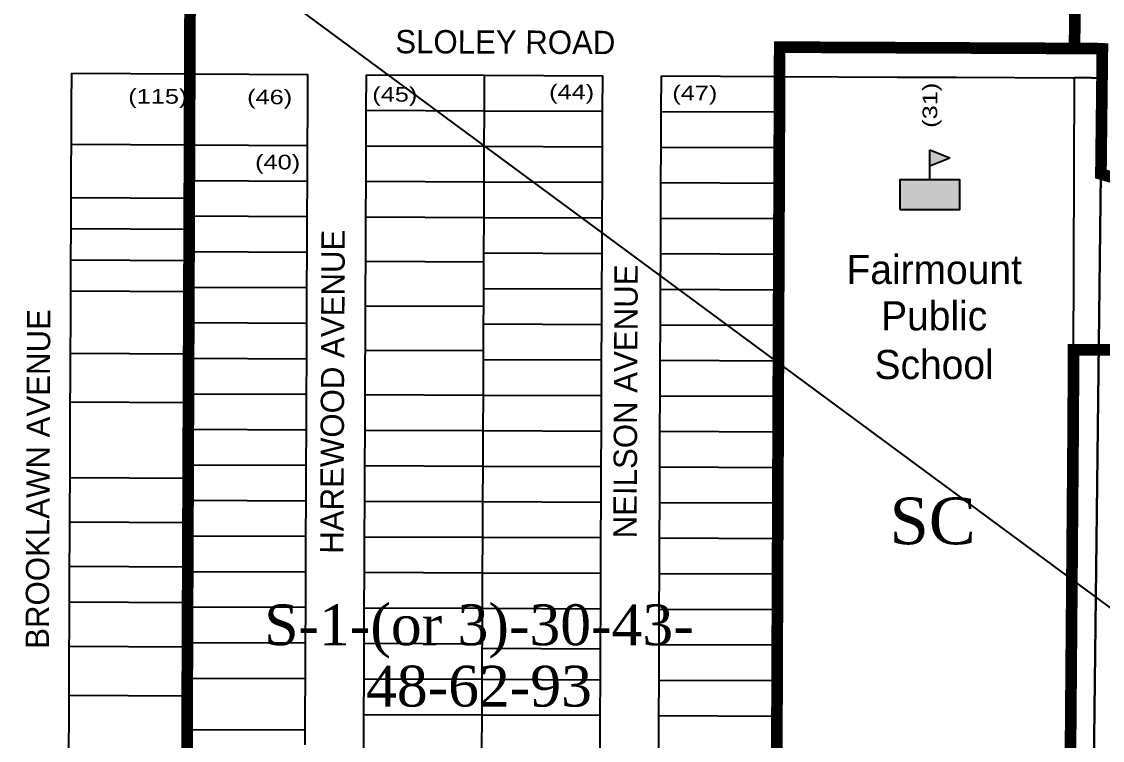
# Model space of a CAD drawing. Header units: millimetres. Extents: x 1745962 to 1749233, y 4525379 to 4529927.
# Drawn here: x 1747323 to 1747693.8, y 4527236 to 4527482.5 of the extents above; entities that cross this region are included whole.
import ezdxf
from ezdxf.enums import TextEntityAlignment as Align

# ---------------------------------------------------------------- set-up
doc = ezdxf.new("R2010")
doc.units = ezdxf.units.MM
doc.header["$LTSCALE"] = 10
doc.header["$MEASUREMENT"] = 0
for name, color, linetype in [('AROLL_ADDRESS', 44, 'Continuous'), ('AROLL_LOTS', 8, 'Continuous'), ('AROLL_ROADS', 7, 'Continuous'), ('INSTITUTE', 200, 'Continuous'), ('ZONING_STANDARDS', 140, 'Continuous'), ('ZONING_ZONES', 140, 'Continuous')]:
    doc.layers.add(name, color=color, linetype=linetype)
doc.styles.add('DUTCH', font='dutcheb.ttf')
doc.styles.add('Univers Condensed', font='UNVR57W.TTF')
doc.styles.add('Univers Light Condensed', font='unvr47a.ttf')

# ---------------------------------------------------------------- blocks, each defined once
blk = doc.blocks.new('PS')
at = {"layer": 'INSTITUTE'}
for p, q in [((0, 4.78), (0, 10.24)), ((0, 10.24), (6.82, 7.51)), ((0, 4.78), (6.82, 7.51)), ((0, 0), (0, 4.78))]:
    blk.add_line(p, q, dxfattribs=at)
blk.add_lwpolyline([(-10.24, -10.24), (10.24, -10.24), (10.24, 0), (-10.24, 0)], close=True, dxfattribs=at)
for points in [[(0, 10.24), (6.82, 7.51), (0, 4.78)], [(-10.24, 0), (10.24, 0), (-10.24, -10.24), (10.24, -10.24)]]:
    blk.add_solid(points, dxfattribs=at)

msp = doc.modelspace()

# ---------------------------------------------------------------- linework, layer by layer
at = {"layer": 'AROLL_LOTS'}
for p, q in [((1747340.1, 4527454.14), (1747340.14, 4527464.81)), ((1747340.14, 4527464.81), (1747380.66, 4527464.59)), ((1747380.61, 4527453.92), (1747380.66, 4527464.59)), ((1747380.66, 4527464.59), (1747421.17, 4527464.36)), ((1747421.12, 4527452.18), (1747421.17, 4527464.36)), ((1747441.24, 4527452.09), (1747441.28, 4527464.27)), ((1747441.28, 4527464.27), (1747481.83, 4527464.1)), ((1747481.78, 4527451.91), (1747481.83, 4527464.1)), ((1747481.83, 4527464.1), (1747522.37, 4527463.92)), ((1747522.32, 4527451.74), (1747522.37, 4527463.92)), ((1747542.44, 4527451.65), (1747542.49, 4527463.84)), ((1747542.49, 4527463.84), (1747583.04, 4527463.66)), ((1747582.99, 4527452.99), (1747583.04, 4527463.66)), ((1747583.04, 4527463.66), (1747623.58, 4527463.49)), ((1747623.58, 4527463.49), (1747643.7, 4527463.4)), ((1747643.7, 4527463.4), (1747683.63, 4527463.23)), ((1747683.63, 4527463.23), (1747684.24, 4527463.23)), ((1747684.21, 4527452.57), (1747684.24, 4527463.23)), ((1747690.04, 4527463.2), (1747684.24, 4527463.23)), ((1747693.36, 4527463.11), (1747693.3, 4527430.23)), ((1747693.69, 4527463.09), (1747693.3, 4527430.23)), ((1747693.3, 4527430.23), (1747693.69, 4527463.09)), ((1747693.36, 4527463.11), (1747693.69, 4527463.09)), ((1747340.05, 4527443.48), (1747340.1, 4527454.14)), ((1747380.57, 4527443.25), (1747380.6, 4527452.39)), ((1747380.6, 4527452.39), (1747380.61, 4527453.92)), ((1747421.07, 4527440), (1747421.12, 4527452.18)), ((1747441.19, 4527439.9), (1747441.24, 4527452.09)), ((1747441.24, 4527452.09), (1747481.78, 4527451.91)), ((1747481.73, 4527439.73), (1747481.78, 4527451.91)), ((1747481.78, 4527451.91), (1747522.32, 4527451.74)), ((1747522.28, 4527439.55), (1747522.32, 4527451.74)), ((1747542.39, 4527439.46), (1747542.44, 4527451.65)), ((1747542.44, 4527451.65), (1747582.98, 4527451.49)), ((1747582.95, 4527442.33), (1747582.98, 4527451.49)), ((1747582.98, 4527451.49), (1747582.99, 4527452.99)), ((1747684.16, 4527441.9), (1747684.21, 4527452.57)), ((1747340.01, 4527432.81), (1747340.04, 4527440.43)), ((1747340.04, 4527440.43), (1747340.05, 4527443.48)), ((1747340.04, 4527440.43), (1747380.55, 4527440.21)), ((1747380.52, 4527432.59), (1747380.55, 4527440.21)), ((1747380.55, 4527440.21), (1747380.57, 4527443.25)), ((1747380.55, 4527440.21), (1747421.07, 4527440)), ((1747421.02, 4527427.81), (1747421.07, 4527440)), ((1747441.13, 4527427.71), (1747441.19, 4527439.9)), ((1747441.19, 4527439.9), (1747481.73, 4527439.73)), ((1747582.94, 4527439.3), (1747582.95, 4527442.33)), ((1747684.13, 4527431.24), (1747684.16, 4527441.9)), ((1747481.69, 4527427.54), (1747481.73, 4527439.73)), ((1747481.73, 4527439.73), (1747522.28, 4527439.55)), ((1747522.23, 4527427.37), (1747522.28, 4527439.55)), ((1747542.35, 4527427.28), (1747542.39, 4527439.46)), ((1747542.39, 4527439.46), (1747582.94, 4527439.3)), ((1747582.9, 4527431.67), (1747582.94, 4527439.3)), ((1747339.96, 4527422.15), (1747340.01, 4527432.81)), ((1747380.51, 4527428.02), (1747380.52, 4527432.59)), ((1747582.88, 4527427.12), (1747582.9, 4527431.67)), ((1747684.09, 4527420.58), (1747684.13, 4527431.24)), ((1747693.3, 4527430.23), (1747685.54, 4526776.71)), ((1747685.54, 4526776.71), (1747693.3, 4527430.23)), ((1747693.3, 4527430.23), (1747702.94, 4527427.38)), ((1747380.48, 4527421.92), (1747380.51, 4527428.02)), ((1747380.51, 4527428.02), (1747421.02, 4527427.81)), ((1747420.97, 4527415.63), (1747421.02, 4527427.81)), ((1747441.09, 4527415.52), (1747441.13, 4527427.71)), ((1747441.13, 4527427.71), (1747481.69, 4527427.54)), ((1747481.63, 4527415.35), (1747481.69, 4527427.54)), ((1747481.69, 4527427.54), (1747522.23, 4527427.37)), ((1747522.18, 4527415.18), (1747522.23, 4527427.37)), ((1747542.29, 4527415.09), (1747542.35, 4527427.28)), ((1747542.35, 4527427.28), (1747582.88, 4527427.12)), ((1747582.86, 4527421), (1747582.88, 4527427.12)), ((1747339.92, 4527411.48), (1747339.96, 4527422.15)), ((1747339.96, 4527422.15), (1747380.48, 4527421.92)), ((1747380.46, 4527415.82), (1747380.48, 4527421.92)), ((1747582.84, 4527414.93), (1747582.86, 4527421)), ((1747684.05, 4527409.92), (1747684.09, 4527420.58)), ((1747380.43, 4527411.25), (1747380.46, 4527415.82)), ((1747380.46, 4527415.82), (1747420.97, 4527415.63)), ((1747420.93, 4527403.44), (1747420.97, 4527415.63)), ((1747441.04, 4527403.34), (1747441.09, 4527415.52)), ((1747441.09, 4527415.52), (1747481.63, 4527415.35)), ((1747481.58, 4527403.16), (1747481.63, 4527415.35)), ((1747481.63, 4527415.35), (1747522.18, 4527415.18)), ((1747522.13, 4527402.99), (1747522.18, 4527415.18)), ((1747542.25, 4527402.9), (1747542.29, 4527415.09)), ((1747542.29, 4527415.09), (1747582.84, 4527414.93)), ((1747582.81, 4527410.34), (1747582.84, 4527414.93)), ((1747339.87, 4527400.81), (1747339.92, 4527411.48)), ((1747339.92, 4527411.48), (1747380.43, 4527411.25)), ((1747380.4, 4527403.64), (1747380.43, 4527411.25)), ((1747582.79, 4527402.74), (1747582.81, 4527410.34)), ((1747684.01, 4527399.25), (1747684.05, 4527409.92)), ((1747380.4, 4527403.64), (1747420.93, 4527403.44)), ((1747380.4, 4527400.58), (1747380.4, 4527403.64)), ((1747420.87, 4527391.26), (1747420.93, 4527403.44)), ((1747441.02, 4527400.28), (1747441.04, 4527403.34)), ((1747481.57, 4527400.12), (1747481.58, 4527403.16)), ((1747481.58, 4527403.16), (1747522.13, 4527402.99)), ((1747522.08, 4527390.81), (1747522.13, 4527402.99)), ((1747542.2, 4527390.71), (1747542.25, 4527402.9)), ((1747542.25, 4527402.9), (1747582.79, 4527402.74)), ((1747339.84, 4527390.14), (1747339.87, 4527400.81)), ((1747339.87, 4527400.81), (1747380.4, 4527400.58)), ((1747380.36, 4527391.45), (1747380.4, 4527400.58)), ((1747440.99, 4527391.14), (1747441.02, 4527400.28)), ((1747441.02, 4527400.28), (1747481.57, 4527400.12)), ((1747481.54, 4527390.98), (1747481.57, 4527400.12)), ((1747582.73, 4527390.55), (1747582.77, 4527399.68)), ((1747582.77, 4527399.68), (1747582.79, 4527402.74)), ((1747683.97, 4527388.58), (1747684.01, 4527399.25)), ((1747339.79, 4527379.48), (1747339.84, 4527390.14)), ((1747339.84, 4527390.14), (1747380.35, 4527389.92)), ((1747380.31, 4527379.25), (1747380.35, 4527389.92)), ((1747380.35, 4527389.92), (1747380.36, 4527391.45)), ((1747380.36, 4527391.45), (1747420.87, 4527391.26)), ((1747420.83, 4527379.08), (1747420.87, 4527391.26)), ((1747440.96, 4527385.05), (1747440.99, 4527391.14)), ((1747481.51, 4527384.88), (1747481.54, 4527390.98)), ((1747481.54, 4527390.98), (1747522.08, 4527390.81)), ((1747522.04, 4527378.63), (1747522.08, 4527390.81)), ((1747542.15, 4527378.53), (1747542.2, 4527390.71)), ((1747542.2, 4527390.71), (1747582.73, 4527390.55)), ((1747582.68, 4527378.35), (1747582.73, 4527389.02)), ((1747582.73, 4527389.02), (1747582.73, 4527390.55)), ((1747683.93, 4527377.93), (1747683.97, 4527388.58)), ((1747440.95, 4527378.96), (1747440.96, 4527385.05)), ((1747440.96, 4527385.05), (1747481.51, 4527384.88)), ((1747481.49, 4527378.79), (1747481.51, 4527384.88)), ((1747339.75, 4527368.81), (1747339.79, 4527379.48)), ((1747380.26, 4527368.59), (1747380.31, 4527379.25)), ((1747380.31, 4527379.25), (1747420.83, 4527379.08)), ((1747420.78, 4527366.88), (1747420.83, 4527379.08)), ((1747440.9, 4527369.81), (1747440.95, 4527378.96)), ((1747481.45, 4527369.65), (1747481.49, 4527378.79)), ((1747481.49, 4527378.79), (1747522.04, 4527378.63)), ((1747521.99, 4527366.43), (1747522.04, 4527378.63)), ((1747542.11, 4527366.34), (1747542.15, 4527378.53)), ((1747542.15, 4527378.53), (1747582.68, 4527378.35)), ((1747582.65, 4527367.69), (1747582.68, 4527378.35)), ((1747683.91, 4527369.96), (1747683.93, 4527377.93)), ((1747440.89, 4527366.77), (1747440.9, 4527369.81)), ((1747440.9, 4527369.81), (1747481.45, 4527369.65)), ((1747481.44, 4527366.6), (1747481.45, 4527369.65)), ((1747683.9, 4527367.26), (1747683.91, 4527369.96)), ((1747339.7, 4527358.14), (1747339.75, 4527368.81)), ((1747339.75, 4527368.81), (1747380.26, 4527368.59)), ((1747380.22, 4527357.93), (1747380.26, 4527367.06)), ((1747380.26, 4527367.06), (1747380.26, 4527368.59)), ((1747380.26, 4527367.06), (1747420.78, 4527366.88)), ((1747420.73, 4527354.7), (1747420.78, 4527366.88)), ((1747440.84, 4527354.58), (1747440.89, 4527366.77)), ((1747481.39, 4527354.41), (1747481.44, 4527366.6)), ((1747481.44, 4527366.6), (1747521.99, 4527366.43)), ((1747521.94, 4527354.25), (1747521.99, 4527366.43)), ((1747542.06, 4527354.15), (1747542.11, 4527366.34)), ((1747542.11, 4527366.34), (1747582.64, 4527366.18)), ((1747582.6, 4527357.02), (1747582.64, 4527366.18)), ((1747582.64, 4527366.18), (1747582.65, 4527367.69)), ((1747683.84, 4527356.59), (1747683.9, 4527367.26)), ((1747339.67, 4527352.05), (1747339.7, 4527358.14)), ((1747380.2, 4527351.83), (1747380.21, 4527354.87)), ((1747380.21, 4527354.87), (1747380.22, 4527357.93)), ((1747380.21, 4527354.87), (1747420.73, 4527354.7)), ((1747420.68, 4527342.52), (1747420.73, 4527354.7)), ((1747440.8, 4527342.39), (1747440.84, 4527354.58)), ((1747440.84, 4527354.58), (1747481.39, 4527354.41)), ((1747582.58, 4527353.99), (1747582.6, 4527357.02)), ((1747683.8, 4527345.94), (1747683.84, 4527356.59)), ((1747339.66, 4527347.48), (1747339.67, 4527352.05)), ((1747339.67, 4527352.05), (1747380.2, 4527351.83)), ((1747380.17, 4527347.26), (1747380.2, 4527351.83)), ((1747481.34, 4527342.23), (1747481.39, 4527354.41)), ((1747481.39, 4527354.41), (1747521.94, 4527354.25)), ((1747521.89, 4527342.06), (1747521.94, 4527354.25)), ((1747542, 4527341.97), (1747542.06, 4527354.15)), ((1747542.06, 4527354.15), (1747582.58, 4527353.99)), ((1747582.56, 4527346.36), (1747582.58, 4527353.99)), ((1747339.61, 4527336.81), (1747339.66, 4527347.48)), ((1747380.16, 4527342.68), (1747380.17, 4527347.26)), ((1747582.54, 4527341.81), (1747582.56, 4527346.36)), ((1747683.74, 4527335.27), (1747683.8, 4527345.94)), ((1747380.14, 4527336.59), (1747380.16, 4527342.68)), ((1747380.16, 4527342.68), (1747420.68, 4527342.52)), ((1747420.63, 4527330.33), (1747420.68, 4527342.52)), ((1747440.75, 4527330.2), (1747440.8, 4527342.39)), ((1747440.8, 4527342.39), (1747481.34, 4527342.23)), ((1747481.3, 4527330.04), (1747481.34, 4527342.23)), ((1747481.34, 4527342.23), (1747521.89, 4527342.06)), ((1747521.84, 4527329.88), (1747521.89, 4527342.06)), ((1747541.96, 4527329.78), (1747542, 4527341.97)), ((1747542, 4527341.97), (1747582.54, 4527341.81)), ((1747582.51, 4527335.69), (1747582.54, 4527341.81)), ((1747339.58, 4527326.14), (1747339.61, 4527336.81)), ((1747380.11, 4527330.49), (1747380.14, 4527336.59)), ((1747582.49, 4527329.61), (1747582.51, 4527335.69)), ((1747683.7, 4527324.61), (1747683.74, 4527335.27)), ((1747380.09, 4527325.93), (1747380.11, 4527330.49)), ((1747380.11, 4527330.49), (1747420.63, 4527330.33)), ((1747420.58, 4527318.15), (1747420.63, 4527330.33)), ((1747440.69, 4527318.01), (1747440.75, 4527330.2)), ((1747440.75, 4527330.2), (1747481.3, 4527330.04)), ((1747481.25, 4527317.85), (1747481.3, 4527330.04)), ((1747481.3, 4527330.04), (1747521.84, 4527329.88)), ((1747521.79, 4527317.69), (1747521.84, 4527329.88)), ((1747541.91, 4527317.59), (1747541.96, 4527329.78)), ((1747541.96, 4527329.78), (1747582.49, 4527329.61)), ((1747582.47, 4527325.03), (1747582.49, 4527329.61)), ((1747339.53, 4527315.48), (1747339.58, 4527326.14)), ((1747339.58, 4527326.14), (1747380.09, 4527325.93)), ((1747380.06, 4527318.3), (1747380.09, 4527325.93)), ((1747582.44, 4527317.43), (1747582.47, 4527325.03)), ((1747683.64, 4527313.94), (1747683.7, 4527324.61)), ((1747380.05, 4527315.26), (1747380.06, 4527318.3)), ((1747380.06, 4527318.3), (1747420.58, 4527318.15)), ((1747420.53, 4527305.97), (1747420.58, 4527318.15)), ((1747440.65, 4527305.83), (1747440.69, 4527318.01)), ((1747440.69, 4527318.01), (1747481.25, 4527317.85)), ((1747481.19, 4527305.66), (1747481.25, 4527317.85)), ((1747481.25, 4527317.85), (1747521.79, 4527317.69)), ((1747521.75, 4527305.5), (1747521.79, 4527317.69)), ((1747541.86, 4527305.4), (1747541.91, 4527317.59)), ((1747541.91, 4527317.59), (1747582.44, 4527317.43)), ((1747339.5, 4527310.91), (1747339.53, 4527315.48)), ((1747380.03, 4527310.69), (1747380.05, 4527315.26)), ((1747582.39, 4527305.25), (1747582.43, 4527314.37)), ((1747582.43, 4527314.37), (1747582.44, 4527317.43)), ((1747683.6, 4527303.28), (1747683.64, 4527313.94)), ((1747339.49, 4527304.81), (1747339.5, 4527310.91)), ((1747339.5, 4527310.91), (1747380.03, 4527310.69)), ((1747380.01, 4527306.11), (1747380.03, 4527310.69)), ((1747339.44, 4527295.66), (1747339.49, 4527304.81)), ((1747379.97, 4527295.44), (1747380, 4527304.59)), ((1747380, 4527304.59), (1747380.01, 4527306.11)), ((1747380.01, 4527306.11), (1747420.53, 4527305.97)), ((1747420.48, 4527293.78), (1747420.53, 4527305.97)), ((1747440.6, 4527293.63), (1747440.65, 4527305.83)), ((1747440.65, 4527305.83), (1747481.19, 4527305.66)), ((1747481.15, 4527293.48), (1747481.19, 4527305.66)), ((1747481.19, 4527305.66), (1747521.75, 4527305.5)), ((1747521.7, 4527293.32), (1747521.75, 4527305.5)), ((1747541.82, 4527293.22), (1747541.86, 4527305.4)), ((1747541.86, 4527305.4), (1747582.39, 4527305.25)), ((1747582.34, 4527293.04), (1747582.38, 4527303.7)), ((1747582.38, 4527303.7), (1747582.39, 4527305.25)), ((1747683.54, 4527292.61), (1747683.6, 4527303.28)), ((1747339.44, 4527295.66), (1747379.97, 4527295.44)), ((1747339.44, 4527294.14), (1747339.44, 4527295.66)), ((1747379.96, 4527293.93), (1747379.97, 4527295.44)), ((1747339.4, 4527283.48), (1747339.44, 4527294.14)), ((1747379.92, 4527283.26), (1747379.96, 4527293.93)), ((1747379.96, 4527293.93), (1747420.48, 4527293.78)), ((1747420.43, 4527281.6), (1747420.48, 4527293.78)), ((1747440.55, 4527281.45), (1747440.6, 4527293.63)), ((1747440.6, 4527293.63), (1747481.15, 4527293.48)), ((1747481.1, 4527281.29), (1747481.15, 4527293.48)), ((1747481.15, 4527293.48), (1747521.7, 4527293.32)), ((1747521.65, 4527281.13), (1747521.7, 4527293.32)), ((1747541.77, 4527281.02), (1747541.82, 4527293.22)), ((1747541.82, 4527293.22), (1747582.34, 4527293.04)), ((1747582.3, 4527282.38), (1747582.34, 4527293.04)), ((1747683.5, 4527281.95), (1747683.54, 4527292.61)), ((1747339.35, 4527272.81), (1747339.4, 4527283.48)), ((1747339.4, 4527283.48), (1747379.92, 4527283.26)), ((1747379.88, 4527272.59), (1747379.91, 4527281.72)), ((1747379.91, 4527281.72), (1747379.92, 4527283.26)), ((1747379.91, 4527281.72), (1747420.43, 4527281.6)), ((1747420.39, 4527269.42), (1747420.43, 4527281.6)), ((1747440.51, 4527269.25), (1747440.55, 4527281.45)), ((1747440.55, 4527281.45), (1747481.1, 4527281.29)), ((1747481.05, 4527269.1), (1747481.1, 4527281.29)), ((1747481.1, 4527281.29), (1747521.65, 4527281.13)), ((1747521.6, 4527268.94), (1747521.65, 4527281.13)), ((1747541.72, 4527268.84), (1747541.77, 4527281.02)), ((1747541.77, 4527281.02), (1747582.29, 4527280.87)), ((1747582.25, 4527271.71), (1747582.29, 4527280.87)), ((1747582.29, 4527280.87), (1747582.3, 4527282.38)), ((1747683.45, 4527271.29), (1747683.5, 4527281.95)), ((1747339.33, 4527268.23), (1747339.35, 4527272.81)), ((1747379.86, 4527269.54), (1747379.88, 4527272.59)), ((1747379.86, 4527269.54), (1747420.39, 4527269.42)), ((1747379.86, 4527268.02), (1747379.86, 4527269.54)), ((1747420.33, 4527257.23), (1747420.39, 4527269.42)), ((1747440.45, 4527257.07), (1747440.51, 4527269.25)), ((1747440.51, 4527269.25), (1747481.05, 4527269.1)), ((1747582.24, 4527268.68), (1747582.25, 4527271.71)), ((1747683.4, 4527260.63), (1747683.45, 4527271.29)), ((1747339.31, 4527262.14), (1747339.33, 4527268.23)), ((1747339.33, 4527268.23), (1747379.86, 4527268.02)), ((1747379.83, 4527261.92), (1747379.86, 4527268.02)), ((1747481.01, 4527256.91), (1747481.04, 4527267.58)), ((1747481.04, 4527267.58), (1747481.05, 4527269.1)), ((1747481.04, 4527267.58), (1747521.6, 4527267.42)), ((1747521.56, 4527256.76), (1747521.6, 4527267.42)), ((1747521.6, 4527267.42), (1747521.6, 4527268.94)), ((1747541.67, 4527256.66), (1747541.72, 4527268.84)), ((1747541.72, 4527268.84), (1747582.24, 4527268.68)), ((1747582.21, 4527261.05), (1747582.24, 4527268.68)), ((1747339.27, 4527251.47), (1747339.31, 4527262.14)), ((1747379.81, 4527257.34), (1747379.83, 4527261.92)), ((1747582.19, 4527256.49), (1747582.21, 4527261.05)), ((1747683.35, 4527249.96), (1747683.4, 4527260.63)), ((1747379.79, 4527251.26), (1747379.81, 4527257.34)), ((1747379.81, 4527257.34), (1747420.33, 4527257.23)), ((1747420.29, 4527245.05), (1747420.33, 4527257.23)), ((1747440.4, 4527244.88), (1747440.45, 4527257.07)), ((1747440.45, 4527257.07), (1747481.01, 4527256.91)), ((1747480.95, 4527244.73), (1747481.01, 4527256.91)), ((1747481.01, 4527256.91), (1747521.56, 4527256.76)), ((1747521.51, 4527244.57), (1747521.56, 4527256.76)), ((1747541.62, 4527244.46), (1747541.67, 4527256.66)), ((1747541.67, 4527256.66), (1747582.19, 4527256.49)), ((1747582.17, 4527250.38), (1747582.19, 4527256.49)), ((1747339.22, 4527240.81), (1747339.27, 4527251.47)), ((1747339.27, 4527251.47), (1747379.79, 4527251.26)), ((1747379.77, 4527245.15), (1747379.79, 4527251.26)), ((1747582.14, 4527244.31), (1747582.17, 4527250.38)), ((1747683.29, 4527239.3), (1747683.35, 4527249.96)), ((1747379.74, 4527240.59), (1747379.77, 4527245.15)), ((1747420.27, 4527239.56), (1747420.29, 4527245.05)), ((1747440.36, 4527232.69), (1747440.4, 4527244.88)), ((1747440.4, 4527244.88), (1747480.95, 4527244.73)), ((1747480.91, 4527232.54), (1747480.95, 4527244.73)), ((1747480.95, 4527244.73), (1747521.51, 4527244.57)), ((1747521.46, 4527232.39), (1747521.51, 4527244.57)), ((1747541.58, 4527232.28), (1747541.62, 4527244.46)), ((1747541.62, 4527244.46), (1747582.14, 4527244.31)), ((1747582.13, 4527239.72), (1747582.14, 4527244.31)), ((1747339.21, 4527236.23), (1747339.22, 4527240.81)), ((1747379.72, 4527236.01), (1747379.74, 4527239.66)), ((1747379.74, 4527239.66), (1747379.74, 4527240.59)), ((1747379.74, 4527239.66), (1747420.27, 4527239.56)), ((1747582.09, 4527232.12), (1747582.13, 4527239.72)), ((1747339.19, 4527233.18), (1747339.21, 4527236.23)), ((1747379.72, 4527234.48), (1747379.72, 4527236.01)), ((1747420.24, 4527234.38), (1747420.27, 4527239.56)), ((1747683.25, 4527228.63), (1747683.29, 4527236.35)), ((1747683.29, 4527236.35), (1747683.29, 4527239.3))]:
    msp.add_line(p, q, dxfattribs=at)
for points in [[(1747690.04, 4527463.2), (1747690.54, 4527463.2), (1747691.04, 4527463.19), (1747691.54, 4527463.17), (1747692.04, 4527463.16), (1747692.54, 4527463.15), (1747693.36, 4527463.11)], [(1747693.69, 4527463.09), (1747694.35, 4527463.05)]]:
    msp.add_lwpolyline(points, dxfattribs=at)
at = {"layer": 'ZONING_STANDARDS'}
msp.add_line((1748120.7, 4526968.47), (1747198.47, 4527648.96), dxfattribs=at)
at = {"layer": 'ZONING_ZONES', "const_width": 4}
msp.add_lwpolyline([(1747684.26, 4527473.28), (1747684.33, 4527483.34), (1747684.62, 4527556.46), (1747684.95, 4527637.19), (1747684.6, 4527702.7), (1747684.68, 4527722.82), (1747685.41, 4527751.76), (1747685.65, 4527813.25), (1747686.02, 4527904.14), (1747686.16, 4527942.61), (1747703.34, 4527953.75)], dxfattribs=at)
at = {"layer": 'ZONING_ZONES'}
for points in [[(1747354.15, 4527195.2, 4, 4, 0), (1747354.15, 4527195.2, 4, 4, 0), (1747354.15, 4527195.2, 4, 4, 0), (1747360.71, 4527200.46, 4, 4, 0), (1747365.37, 4527203.83, 4, 4, 0), (1747371.65, 4527207.3, 4, 4, 0), (1747375.86, 4527209.23, 4, 4, 0), (1747379.62, 4527210.68, 4, 4, 0), (1747379.62, 4527210.68, 4, 4, 0), (1747379.62, 4527210.68, 4, 4, 0), (1747379.62, 4527210.68, 4, 4, 0), (1747380.66, 4527464.59, 4, 4, 0), (1747380.74, 4527484.76, 4, 4, 0), (1747381.88, 4527745.18, 0, 0, 0)], [(1747712.09, 4527369.84, 4, 4, 0), (1747683.91, 4527369.96, 4, 4, 0), (1747683.8, 4527345.94, 4, 4, 0), (1747682.39, 4527175.32, 4, 4, 0), (1747682.96, 4527165.26, 4, 4, 0), (1747581.82, 4527165.67, 4, 4, 0), (1747582.29, 4527280.87, 4, 4, 0), (1747582.68, 4527378.35, 4, 4, 0), (1747583.08, 4527473.73, 4, 4, 0), (1747684.26, 4527473.28, 0, 0, 0)], [(1747904.08, 4527376.26, 4, 4, 0), (1747869.95, 4527376.31, 4, 4, 0), (1747849.83, 4527384.19, 4, 4, 0), (1747811.81, 4527395.37, 4, 4, 0), (1747767.59, 4527408.37, 4, 4, 0), (1747748.32, 4527414.04, 4, 4, 0), (1747693.3, 4527430.23, 4, 4, 0), (1747693.8, 4527473.14, 4, 4, 0), (1747692.37, 4527473.21, 4, 4, 0), (1747684.26, 4527473.28, 0, 0, 0)]]:
    msp.add_lwpolyline(points, format="xyseb", dxfattribs=at)

# ---------------------------------------------------------------- block references
msp.add_blockref('PS', (1747634.6, 4527428.26))

# ---------------------------------------------------------------- texts
at = {"layer": 'AROLL_ADDRESS', "style": 'Univers Light Condensed', "width": 1.3}
for s, rotation, p in [('(115)', 359.68, (1747359.54, 4527454.41)), ('(46)', 359.7, (1747400.33, 4527454.19)), ('(45)', 359.75, (1747443.28, 4527455.08)), ('(44)', 359.75, (1747503.94, 4527455.9)), ('(47)', 359.77, (1747546.22, 4527455.56)), ('(31)', 90, (1747637.13, 4527446.07)), ('(40)', 359.71, (1747403.07, 4527431.86))]:
    msp.add_text(s, height=5, rotation=rotation, dxfattribs=at).set_placement(p)
at = {"layer": 'AROLL_ROADS', "style": 'Univers Condensed'}
for s, rotation, p in [('SLOLEY ROAD', 359.75, (1747451.17, 4527471.65)), ('HAREWOOD AVENUE', 89.75, (1747433.38, 4527299.96)), ('NEILSON AVENUE', 89.75, (1747533.98, 4527305.24)), ('BROOKLAWN AVENUE', 89.75, (1747332.31, 4527267.35))]:
    msp.add_text(s, height=8, rotation=rotation, dxfattribs=at).set_placement(p)
at = {"layer": 'INSTITUTE', "style": 'Univers Light Condensed'}
for s, p in [('Fairmount', (1747636.09, 4527397.69)), ('Public', (1747636.09, 4527381.78)), ('School', (1747636.07, 4527365.08))]:
    msp.add_text(s, height=10, dxfattribs=at).set_placement(p, align=Align.MIDDLE)
at = {"layer": 'ZONING_STANDARDS', "style": 'DUTCH'}
msp.add_text('SC', height=16, dxfattribs=at).set_placement((1747635.58, 4527311.23), align=Align.MIDDLE)
for s, p in [('S-1-(or 3)-30-43-', (1747479.9, 4527275.61)), ('48-62-93', (1747479.9, 4527254.57))]:
    msp.add_text(s, height=14, dxfattribs=at).set_placement(p, align=Align.MIDDLE_CENTER)

doc.saveas('drawing.dxf')
